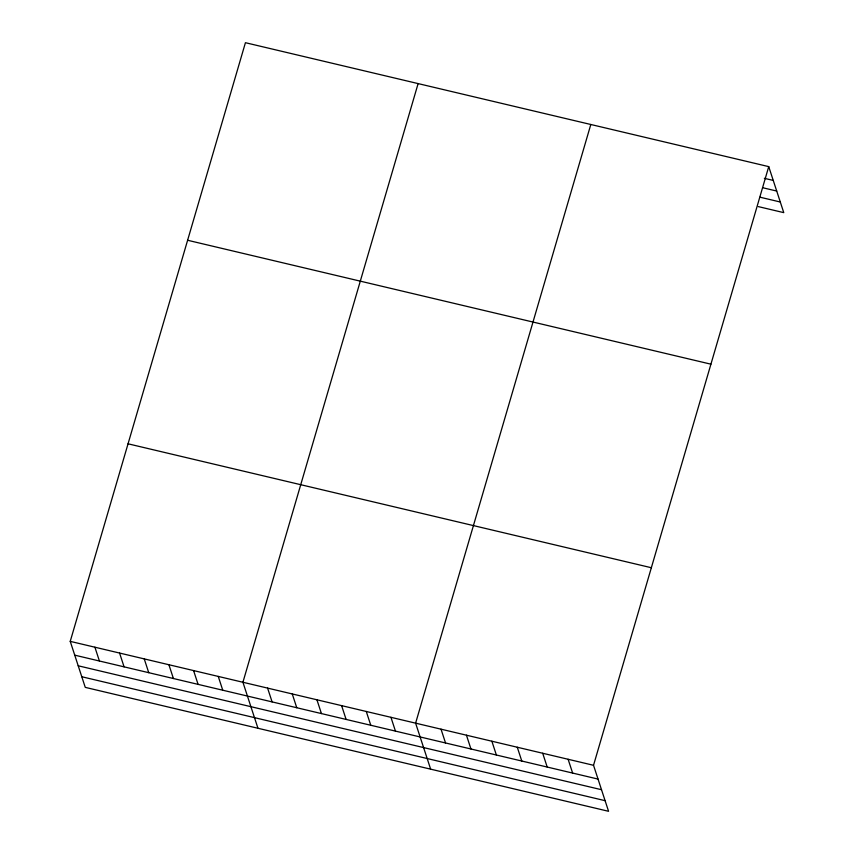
<?xml version="1.0" encoding="UTF-8"?>
<svg xmlns="http://www.w3.org/2000/svg" width="854" height="854" viewBox="0 0 854 854"><rect width="100%" height="100%" fill="white"/><g stroke="black" fill="none" stroke-linecap="round" stroke-linejoin="round"><path stroke-width="1.28" d="M768.739 166.626L593.53 765.291L608.571 811.3L85.261 687.374L70.231 641.365L245.429 42.7L768.739 166.626L783.769 212.635L758.352 206.615M418.118 83.596L242.92 682.261L257.961 728.27M590.808 124.492L415.61 723.157L430.651 769.166M764.351 178.315L773.244 180.418M762.739 187.741L776.724 191.05M759.964 197.189L780.3 202.003M187.613 240.262L710.912 364.178M128.047 443.802L651.346 567.729M70.231 641.365L593.53 765.291M74.736 655.157L598.046 779.083M78.216 665.789L601.515 789.715M81.792 676.742L605.091 800.668M568.113 759.27L572.628 773.062M542.696 753.249L547.2 767.041M517.278 747.229L521.783 761.021M491.861 741.208L496.366 755.011M466.444 735.187L470.949 748.99M441.027 729.167L445.532 742.969M390.94 717.307L395.445 731.109M366.27 711.467L370.775 725.27M341.6 705.628L346.105 719.42M316.93 699.789L321.435 713.581M292.26 693.939L296.765 707.742M267.59 688.1L272.095 701.892M218.25 676.421L222.755 690.213M193.58 670.571L198.085 684.374M168.911 664.732L173.415 678.524M144.241 658.893L148.745 672.685M119.571 653.043L124.076 666.846M94.901 647.204L99.406 661.007"/></g></svg>
